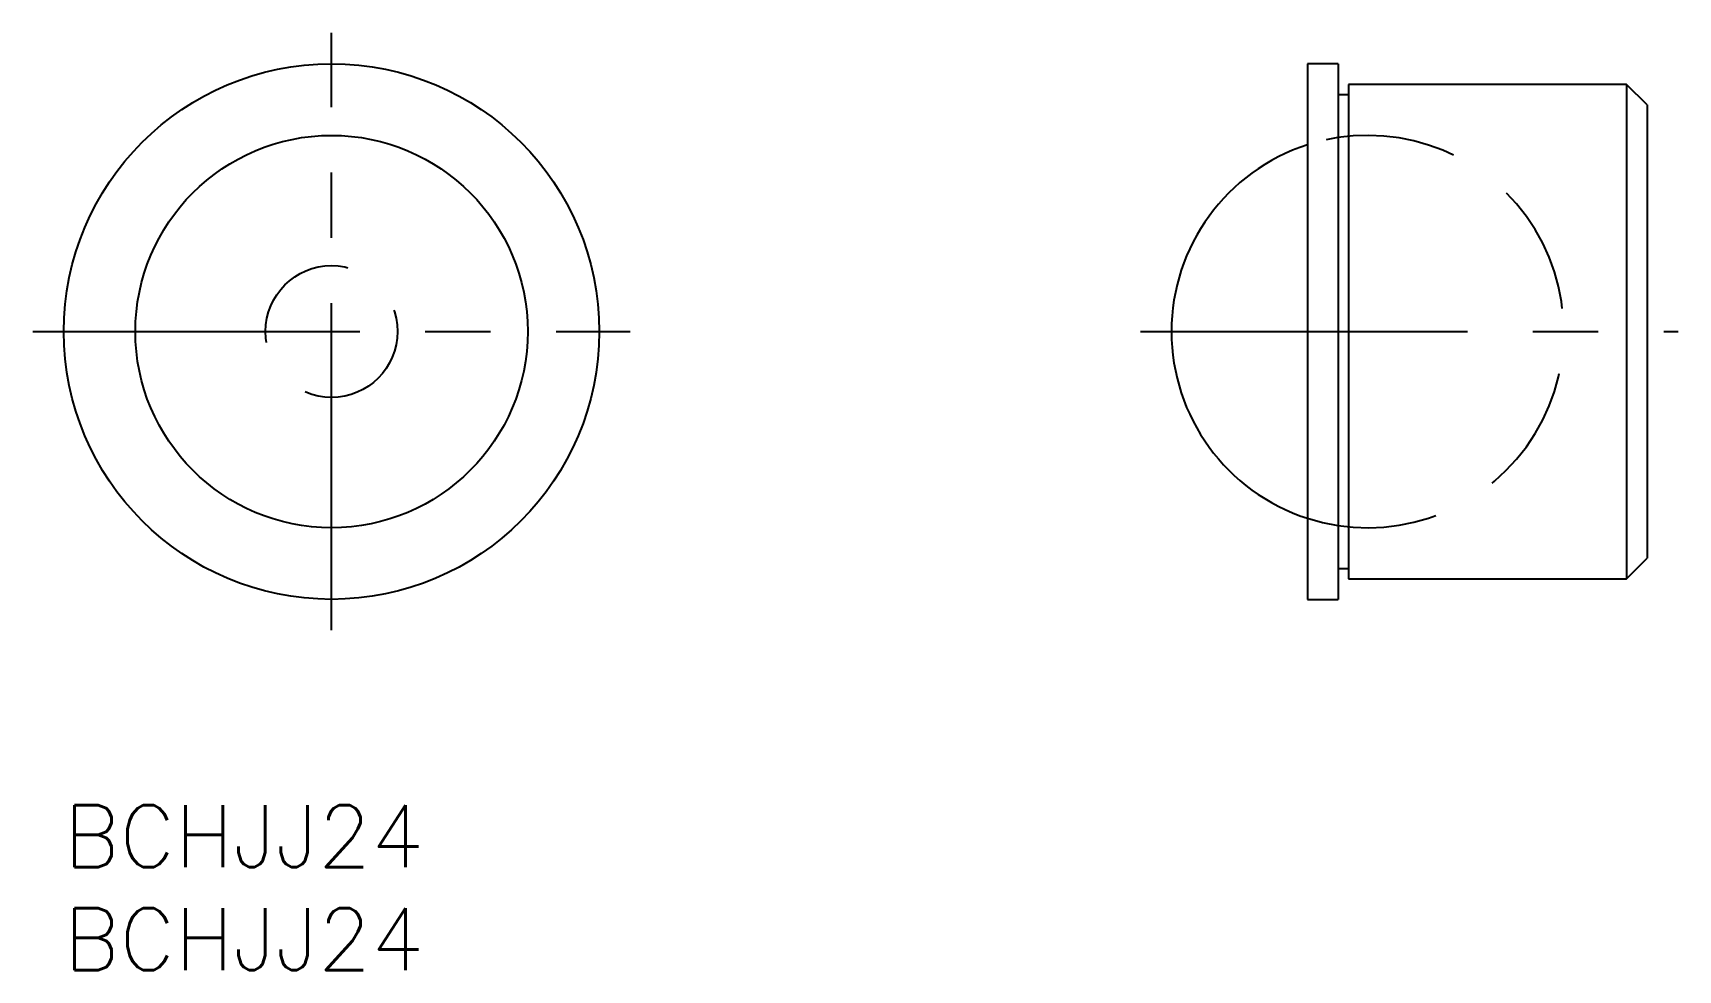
# Model space of a CAD drawing. Extents: x -1.5 to 78.4, y -8 to 37.5.
import ezdxf

# ---------------------------------------------------------------- set-up
doc = ezdxf.new("R2010")
doc.units = 0
doc.header["$LTSCALE"] = 0.5
doc.linetypes.add('CENTER', pattern=[50.8, 31.75, -6.35, 6.35, -6.35])
doc.linetypes.add('DASHED', pattern=[19.05, 12.7, -6.35])
for name, color, linetype in [('MSM_CENTER', 1, 'CENTER'), ('MSM_CONTINUOUS', 7, 'CONTINUOUS'), ('MSM_DASHED', 4, 'DASHED'), ('MSM_PART_NUMBER', 7, 'CONTINUOUS')]:
    doc.layers.add(name, color=color, linetype=linetype)
doc.styles.get("Standard").update_dxf_attribs({"font": 'txt.shx', "height": 2, "bigfont": 'bigfont.shx'})

# ---------------------------------------------------------------- blocks, each defined once
blk = doc.blocks.new('*U13')
at = {"layer": 'MSM_PART_NUMBER'}
blk.add_text('BCHJJ24', height=3, dxfattribs=at).set_placement((0, -3))
blk = doc.blocks.new('*U14')
at = {"layer": 'MSM_PART_NUMBER'}
blk.add_text('BCHJJ24', height=3, dxfattribs=at).set_placement((0, -8))

msp = doc.modelspace()

# ---------------------------------------------------------------- linework, layer by layer
at = {"layer": 'MSM_CENTER'}
for p, q in [((13, 8.5), (13, 37.5)), ((-1.5, 23), (27.5, 23)), ((52.28125, 23), (78.38125, 23))]:
    msp.add_line(p, q, dxfattribs=at)
at = {"layer": 'MSM_CONTINUOUS'}
for p, q in [((61.88125, 36), (60.38125, 36)), ((60.38125, 36), (60.38125, 10)), ((61.88125, 36), (61.88125, 10)), ((62.38125, 34.5), (61.88125, 34.5)), ((75.88125, 35), (62.38125, 35)), ((62.38125, 35), (62.38125, 11)), ((76.88125, 34), (75.88125, 35)), ((75.88125, 35), (75.88125, 11)), ((76.88125, 34), (76.88125, 12)), ((75.88125, 11), (76.88125, 12)), ((61.88125, 11.5), (62.38125, 11.5)), ((62.38125, 11), (75.88125, 11)), ((60.38125, 10), (61.88125, 10))]:
    msp.add_line(p, q, dxfattribs=at)
for radius in [13, 9.525]:
    msp.add_circle((13, 23), radius, dxfattribs=at)
msp.add_arc((63.30625, 23), 9.525, 107.8837437, 252.1162563, dxfattribs=at)
at = {"layer": 'MSM_DASHED'}
msp.add_circle((13, 23), 3.2, dxfattribs=at)
msp.add_arc((63.30625, 23), 9.525, 252.1162563, 107.8837437, dxfattribs=at)

# ---------------------------------------------------------------- block references
at = {"layer": 'MSM_CONTINUOUS'}
for name in ['*U13', '*U14']:
    msp.add_blockref(name, (0, 0), dxfattribs=at)

doc.saveas('drawing.dxf')
